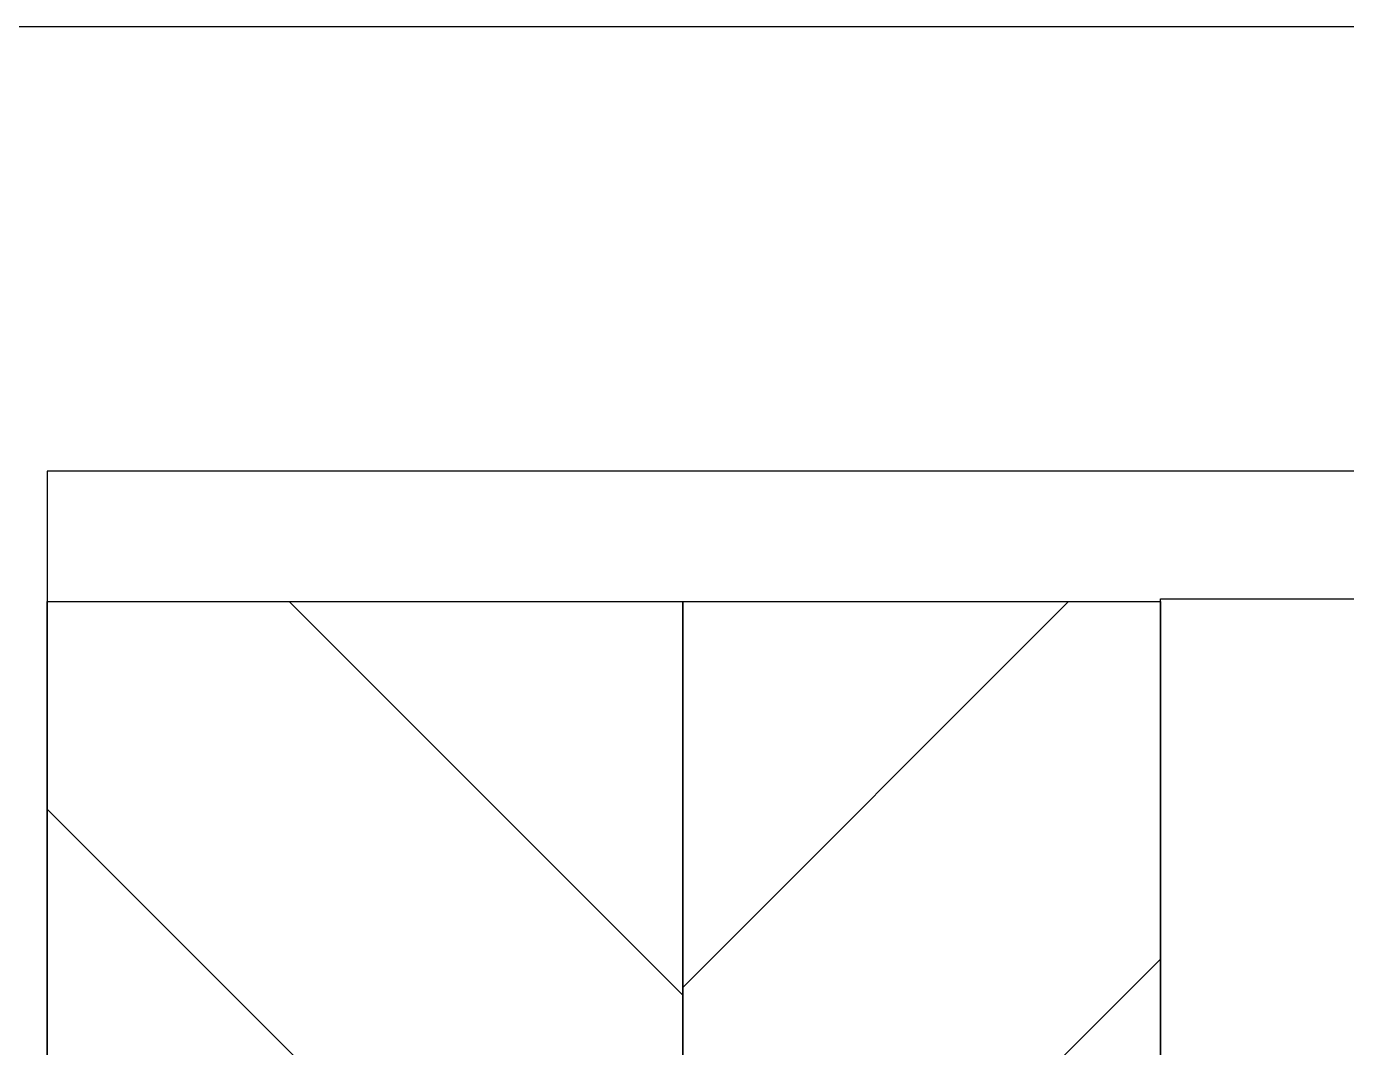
# Model space of a CAD drawing. Extents: x -23 to 190, y -172 to 85.
# Drawn here: x 9.541 to 10.061, y 52.852 to 53.254 of the extents above; entities that cross this region are included whole.
import ezdxf

# ---------------------------------------------------------------- set-up
doc = ezdxf.new("R2010")
doc.units = 0
doc.header["$MEASUREMENT"] = 0
doc.layers.get('0').update_dxf_attribs({"linetype": 'CONTINUOUS'})
for name, color, linetype in [('Ballons', 7, 'CONTINUOUS'), ('FRAME', 1, 'CONTINUOUS'), ('GLASS', 7, 'CONTINUOUS'), ('SETTING BLOCKS', 7, 'CONTINUOUS'), ('TEXT', 7, 'CONTINUOUS')]:
    doc.layers.add(name, color=color, linetype=linetype)

# ---------------------------------------------------------------- blocks, each defined once
blk = doc.blocks.new('3800 NAIL-ON FRAME')
blk.add_lwpolyline([(2.2185, 0.111, 0.414214), (2.2495, 0.08), (2.32084, 0.08, 0.5024), (2.35053, 0.11991, -0.280293), (2.38804, 0.26375, -0.498955), (2.43697, 0.25603, -0.334263), (2.43116, 0.2192, 2.470836), (2.54384, 0.2192, -0.334263), (2.53803, 0.25603, -0.498955), (2.58696, 0.26375, -0.280293), (2.62447, 0.11991, 0.5024), (2.65416, 0.08), (2.9435, 0.08, 0.414214), (2.9745, 0.111), (2.9745, 0.361, 0.414214), (2.9435, 0.392), (2.8305, 0.392, -0.414214), (2.7995, 0.423, -0.414214), (2.8305, 0.454), (3.0395, 0.454, -0.414214), (3.0495, 0.444), (3.0495, 0.444), (3.0495, -0.969, -0.414214)], format="xyb")
blk.add_lwpolyline([(2.8745, -0.691), (2.8745, 0), (1.9715, 0)])
blk = doc.blocks.new('A$C3BF656AD')
at = {"layer": 'SETTING BLOCKS'}
h = blk.add_hatch(dxfattribs=at)
h.set_pattern_fill('ANSI31', color=256, scale=0.25, angle=90, style=0)
h.set_pattern_definition([(135, (0.820812, -8.054306), (-0.02209709, -0.02209709), [])])
h.paths.add_polyline_path([(0, 0.0625), (0.25, 0.0625), (0.25, 0.1095), (0, 0.1095)])
h = blk.add_hatch(dxfattribs=at)
h.set_pattern_fill('ANSI31', color=256, scale=0.25, style=0)
h.set_pattern_definition([(45, (-2.098375, -8.085556), (-0.02209709, 0.02209709), [])])
h.paths.add_polyline_path([(0, 0), (0.25, 0), (0.25, 0.0625), (0, 0.0625)])
for points in [[(0, 0.0625), (0, 0.1095), (0.25, 0.1095), (0.25, 0.0625)], [(0, 0), (0, 0.0625), (0.25, 0.0625), (0.25, 0)]]:
    blk.add_lwpolyline(points, close=True, dxfattribs=at)

msp = doc.modelspace()

# ---------------------------------------------------------------- linework, layer by layer
at = {"layer": 'Ballons'}
for p, q in [((9.98747, 53.02847), (11.81779, 53.02847)), ((9.98747, 52.46597), (9.98747, 53.02847))]:
    msp.add_line(p, q, dxfattribs=at)
at = {"layer": 'GLASS'}
for p, q in [((9.98747, 52.77745), (9.98747, 53.02745)), ((9.98747, 53.02745), (9.98747, 52.77745)), ((9.98747, 52.77745), (9.98747, 53.02745)), ((9.98747, 53.02745), (9.98747, 52.77745)), ((9.98747, 53.02745), (9.98747, 52.46597))]:
    msp.add_line(p, q, dxfattribs=at)

# ---------------------------------------------------------------- block references
at = {"layer": 'FRAME', "rotation": 90}
msp.add_blockref('3800 NAIL-ON FRAME', (9.54947, 50.20422), dxfattribs=at)
at = {"layer": 'TEXT', "xscale": 4, "yscale": 4, "zscale": 4, "rotation": 270}
msp.add_blockref('A$C3BF656AD', (9.54947, 53.02745), dxfattribs=at)

doc.saveas('drawing.dxf')
